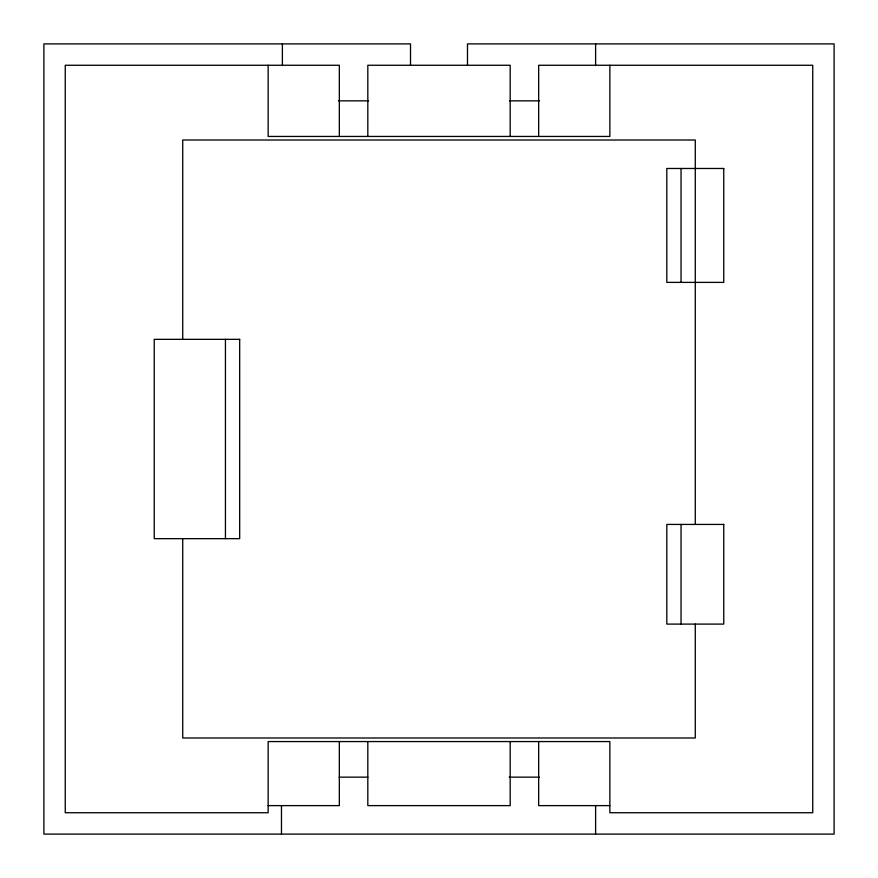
<?xml version="1.0" encoding="UTF-8"?>
<svg xmlns="http://www.w3.org/2000/svg" width="878" height="878" viewBox="0 0 878 878"><rect width="100%" height="100%" fill="white"/><g stroke="black" fill="none" stroke-linecap="round" stroke-linejoin="round"><path stroke-width="1.32" d="M338.469 100.849L368.551 100.849M509.449 100.849L539.531 100.849M339.095 777.151L367.904 777.151M509.196 777.151L539.377 777.151M268.141 805.62L339.336 805.62L339.336 741.559M609.859 805.62L538.664 805.62L538.664 741.559M695.277 524.429L695.277 140.008L182.723 140.008L182.723 339.336M695.277 624.093L695.277 737.992L182.723 737.992L182.723 538.664M681.043 168.477L681.043 282.387M681.043 524.429L681.043 624.093M609.859 65.257L609.859 136.441L268.141 136.441L268.141 65.257M595.613 43.9L595.613 65.598M595.613 805.62L595.613 834.1M538.664 136.441L538.664 65.257L812.743 65.257L812.743 812.743L609.859 812.743L609.859 741.559L268.141 741.559L268.141 812.743L65.257 812.743L65.257 65.257L339.336 65.257L339.336 136.441M510.184 136.441L510.184 65.257L367.816 65.257L367.816 136.441M510.184 741.559L510.184 805.62L367.816 805.62L367.816 741.559M467.48 65.257L467.48 43.9L834.1 43.9L834.1 834.1L43.9 834.1L43.9 43.9L410.52 43.9L410.52 65.257M282.387 43.9L282.387 65.598M281.476 805.62L281.476 834.1M225.437 339.336L225.437 538.664M723.757 168.477L666.808 168.477L666.808 282.387L723.757 282.387L723.757 168.477M239.672 339.336L154.243 339.336L154.243 538.664L239.672 538.664L239.672 339.336M723.757 524.429L666.808 524.429L666.808 624.093L723.757 624.093L723.757 524.429"/></g></svg>
